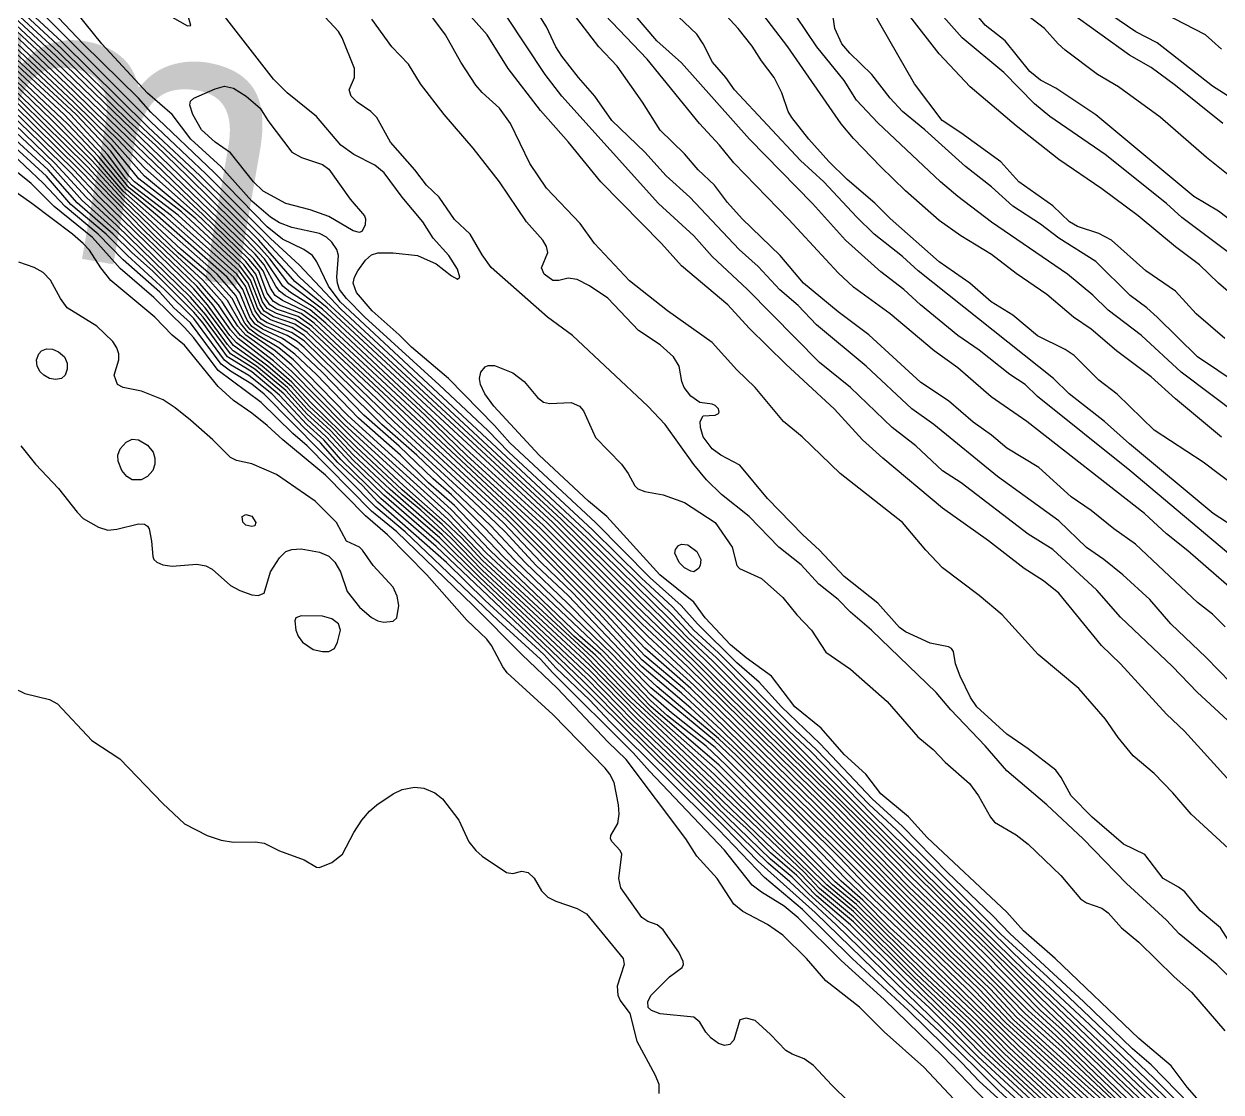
# Model space of a CAD drawing. Extents: x 474277 to 475042, y 254928 to 255625.
# Drawn here: x 474647.11 to 474677.02, y 255487.14 to 255513.83 of the extents above; entities that cross this region are included whole.
import ezdxf

# ---------------------------------------------------------------- set-up
doc = ezdxf.new("R2010")
doc.units = 0
doc.header["$MEASUREMENT"] = 0
doc.layers.add('BaseMapV2_DTM_export_MonNov09090547073261 — entities', color=1, linetype='CONTINUOUS')
doc.styles.get("Standard").update_dxf_attribs({"font": 'romans.shx'})

msp = doc.modelspace()

# ---------------------------------------------------------------- linework, layer by layer
at = {"layer": 'BaseMapV2_DTM_export_MonNov09090547073261 — entities', "color": 15, "linetype": 'Continuous', "true_color": 0xb7484b}
for points in [[(474677.033, 255513.194, 98.75), (474676.634, 255513.558, 98.75), (474674.257, 255514.785, 98.75), (474673.169, 255515.475, 98.75), (474672.873, 255515.705, 98.75), (474672.027, 255516.855, 98.75), (474671.363, 255518.235, 98.75), (474670.704, 255519.922, 98.75), (474670.59, 255520.152, 98.75), (474669.749, 255521.612, 98.75), (474669.023, 255522.529, 98.75), (474668.618, 255523.143, 98.75), (474668.15, 255524.063, 98.75), (474667.811, 255524.6, 98.75), (474667.444, 255525.29, 98.75), (474667.381, 255525.443, 98.75), (474667.311, 255525.903, 98.75), (474667.174, 255526.44, 98.75), (474666.975, 255527.13, 98.75), (474666.735, 255527.82, 98.75), (474666.566, 255528.203, 98.75), (474665.947, 255529.354, 98.75)], [(474677.066, 255511.335, 98.25), (474675.883, 255512.286, 98.25), (474675.27, 255512.735, 98.25), (474674.733, 255513.048, 98.25), (474672.509, 255514.655, 98.25), (474671.666, 255515.413, 98.25), (474671.063, 255516.089, 98.25), (474669.97, 255517.469, 98.25), (474669.718, 255518.005, 98.25), (474669.554, 255519.002, 98.25), (474669.479, 255519.232, 98.25), (474669.354, 255519.462, 98.25), (474668.65, 255520.459, 98.25), (474667.53, 255521.609, 98.25), (474667.004, 255522.376, 98.25), (474666.545, 255523.296, 98.25), (474666.421, 255523.986, 98.25), (474666.32, 255524.37, 98.25), (474665.956, 255525.52, 98.25), (474665.672, 255526.286, 98.25), (474665.163, 255527.207, 98.25), (474664.788, 255527.743, 98.25), (474664.504, 255528.433, 98.25)], [(474677.263, 255511.98, 98.5), (474676.803, 255512.268, 98.5), (474675.423, 255513.351, 98.5), (474674.886, 255513.631, 98.5), (474673.198, 255514.785, 98.5), (474672.332, 255515.475, 98.5), (474671.666, 255516.102, 98.5), (474671.359, 255516.472, 98.5), (474670.917, 255517.315, 98.5), (474670.669, 255518.154, 98.5), (474670.373, 255518.926, 98.5), (474670.241, 255519.386, 98.5), (474670.132, 255519.616, 98.5), (474669.209, 255520.919, 98.5), (474668.295, 255521.916, 98.5), (474667.756, 255522.722, 98.5), (474667.54, 255523.296, 98.5), (474667.223, 255524.37, 98.5), (474666.811, 255525.213, 98.5), (474666.65, 255525.673, 98.5), (474666.201, 255526.67, 98.5), (474665.969, 255527.283, 98.5), (474665.615, 255527.973, 98.5), (474665.431, 255528.51, 98.5)], [(474675.04, 255486.5, 91), (474672.893, 255488.553, 91), (474672.199, 255489.175, 91), (474670.143, 255491.245, 91), (474669.182, 255492.166, 91), (474666.989, 255494.387, 91), (474663.768, 255497.53, 91), (474662.695, 255498.527, 91), (474660.011, 255501.22, 91), (474658.171, 255502.902, 91), (474657.098, 255503.946, 91), (474654.414, 255506.431, 91), (474654.107, 255506.662, 91), (474653.57, 255506.914, 91), (474653.387, 255507.041, 91), (474653.264, 255507.225, 91), (474653.086, 255507.654, 91), (474652.854, 255507.961, 91), (474647.436, 255513.171, 91), (474643.741, 255516.625, 91)], [(474675.879, 255485.801, 91.25), (474672.97, 255488.623, 91.25), (474672.355, 255489.175, 91.25), (474670.209, 255491.336, 91.25), (474669.212, 255492.279, 91.25), (474667.29, 255494.236, 91.25), (474663.692, 255497.761, 91.25), (474662.542, 255498.838, 91.25), (474660.088, 255501.296, 91.25), (474658.171, 255503.045, 91.25), (474657.134, 255504.05, 91.25), (474654.652, 255506.351, 91.25), (474654.261, 255506.687, 91.25), (474653.635, 255507.041, 91.25), (474653.494, 255507.149, 91.25), (474653.397, 255507.271, 91.25), (474653.11, 255507.804, 91.25), (474652.88, 255508.073, 91.25), (474647.896, 255512.883, 91.25), (474644.288, 255516.242, 91.25)], [(474678.322, 255483.654, 91.5), (474673.046, 255488.697, 91.5), (474672.509, 255489.179, 91.5), (474671.129, 255490.581, 91.5), (474669.289, 255492.351, 91.5), (474667.44, 255494.236, 91.5), (474664.676, 255496.919, 91.5), (474663.768, 255497.842, 91.5), (474662.542, 255498.999, 91.5), (474660.168, 255501.367, 91.5), (474658.248, 255503.122, 91.5), (474654.721, 255506.421, 91.5), (474654.337, 255506.759, 91.5), (474653.765, 255507.117, 91.5), (474653.579, 255507.271, 91.5), (474653.115, 255507.961, 91.5), (474652.65, 255508.448, 91.5), (474647.915, 255513.021, 91.5), (474644.44, 255516.242, 91.5)], [(474675.679, 255485.725, 90.75), (474673.046, 255488.267, 90.75), (474672.124, 255489.099, 90.75), (474671.436, 255489.814, 90.75), (474669.041, 255492.166, 90.75), (474666.913, 255494.312, 90.75), (474663.845, 255497.307, 90.75), (474662.695, 255498.349, 90.75), (474659.935, 255501.14, 90.75), (474654.359, 255506.351, 90.75), (474654.031, 255506.588, 90.75), (474653.494, 255506.799, 90.75), (474653.34, 255506.889, 90.75), (474653.187, 255507.097, 90.75), (474652.972, 255507.654, 90.75), (474652.727, 255507.95, 90.75), (474651.577, 255509.069, 90.75), (474650.043, 255510.489, 90.75), (474648.356, 255512.148, 90.75), (474645.596, 255514.773, 90.75)], [(474695.589, 255467.433, 92), (474693.979, 255469.013, 92), (474692.905, 255470.013, 92), (474692.089, 255470.85, 92), (474691.389, 255471.463, 92), (474690.674, 255472.23, 92), (474688.644, 255474.147, 92), (474687.385, 255475.414, 92), (474685.774, 255476.917, 92), (474685.008, 255477.687, 92), (474684.394, 255478.235, 92), (474679.24, 255483.118, 92), (474678.64, 255483.654, 92), (474677.033, 255485.238, 92), (474675.732, 255486.415, 92), (474672.509, 255489.492, 92), (474660.471, 255501.368, 92), (474654.681, 255506.734, 92), (474653.877, 255507.387, 92), (474652.976, 255508.421, 92), (474651.339, 255510.031, 92), (474649.794, 255511.488, 92), (474648.05, 255513.208, 92), (474646.341, 255514.785, 92)], [(474676.803, 255485.879, 92.75), (474673.736, 255488.824, 92.75), (474672.126, 255490.324, 92.75), (474668.292, 255494.083, 92.75), (474666.759, 255495.657, 92.75), (474666.23, 255496.153, 92.75), (474664.404, 255497.993, 92.75), (474663.768, 255498.574, 92.75), (474663.308, 255499.067, 92.75), (474661.238, 255501.078, 92.75), (474655.009, 255506.887, 92.75), (474654.714, 255507.271, 92.75), (474654.424, 255507.884, 92.75), (474654.315, 255508.038, 92.75), (474654.102, 255508.191, 92.75), (474653.57, 255508.447, 92.75), (474653.187, 255508.753, 92.75), (474651.864, 255510.108, 92.75), (474650.273, 255511.625, 92.75), (474649.967, 255511.973, 92.75), (474648.586, 255513.33, 92.75), (474647.973, 255513.979, 92.75), (474647.513, 255514.528, 92.75), (474647.104, 255514.938, 92.75)], [(474675.655, 255486.338, 91.75), (474672.509, 255489.335, 91.75), (474671.206, 255490.651, 91.75), (474669.24, 255492.549, 91.75), (474667.507, 255494.312, 91.75), (474664.753, 255496.996, 91.75), (474663.847, 255497.916, 91.75), (474662.388, 255499.305, 91.75), (474660.322, 255501.367, 91.75), (474654.567, 255506.696, 91.75), (474653.724, 255507.329, 91.75), (474653.246, 255507.961, 91.75), (474652.974, 255508.268, 91.75), (474651.193, 255510.023, 91.75), (474650.395, 255510.798, 91.75), (474649.737, 255511.388, 91.75), (474647.973, 255513.123, 91.75), (474646.244, 255514.708, 91.75)], [(474675.811, 255486.492, 92.25), (474672.049, 255490.084, 92.25), (474669.533, 255492.549, 92.25), (474664.228, 255497.84, 92.25), (474660.541, 255501.443, 92.25), (474653.995, 255507.501, 92.25), (474653.034, 255508.522, 92.25), (474651.506, 255510.031, 92.25), (474650.205, 255511.258, 92.25), (474648.05, 255513.378, 92.25), (474646.624, 255514.708, 92.25)], [(474675.98, 255486.492, 92.5), (474672.126, 255490.159, 92.5), (474669.602, 255492.626, 92.5), (474664.314, 255497.916, 92.5), (474663.692, 255498.488, 92.5), (474663.232, 255498.975, 92.5), (474661.168, 255500.983, 92.5), (474655.027, 255506.699, 92.5), (474653.984, 255507.808, 92.5), (474653.264, 255508.467, 92.5), (474651.654, 255510.079, 92.5), (474650.273, 255511.38, 92.5), (474647.483, 255514.172, 92.5), (474646.873, 255514.708, 92.5)], [(474677.521, 255492.932, 94), (474676.275, 255494.082, 94), (474675.818, 255494.619, 94), (474675.346, 255495.103, 94), (474674.82, 255495.539, 94), (474674.449, 255495.999, 94), (474674.128, 255496.459, 94), (474673.464, 255497.226, 94), (474672.449, 255498.07, 94), (474671.554, 255499.066, 94), (474670.976, 255499.548, 94), (474670.056, 255500.238, 94), (474669.641, 255500.677, 94), (474669.059, 255501.374, 94), (474667.498, 255502.594, 94), (474666.55, 255503.514, 94), (474666.083, 255503.897, 94), (474665.375, 255504.74, 94), (474664.919, 255505.187, 94), (474664.305, 255505.867, 94), (474663.185, 255506.657, 94), (474662.235, 255507.405, 94), (474661.359, 255508.344, 94), (474661.008, 255508.837, 94), (474660.163, 255509.724, 94), (474659.745, 255510.338, 94), (474659.264, 255511.335, 94), (474658.985, 255511.718, 94), (474658.554, 255512.113, 94), (474658.401, 255512.294, 94), (474658.021, 255512.868, 94), (474657.638, 255513.558, 94), (474656.953, 255514.478, 94)], [(474677.575, 255494.543, 94.25), (474676.104, 255496.153, 94.25), (474675.653, 255496.58, 94.25), (474674.507, 255497.84, 94.25), (474674.035, 255498.3, 94.25), (474672.97, 255499.606, 94.25), (474672.586, 255499.916, 94.25), (474672.099, 255500.217, 94.25), (474671.206, 255500.912, 94.25), (474670.056, 255501.73, 94.25), (474668.57, 255502.977, 94.25), (474668.062, 255503.436, 94.25), (474667.363, 255504.204, 94.25), (474666.145, 255505.329, 94.25), (474665.225, 255506.229, 94.25), (474664.691, 255506.811, 94.25), (474663.538, 255507.782, 94.25), (474663.038, 255508.344, 94.25), (474661.518, 255509.878, 94.25), (474660.713, 255510.875, 94.25), (474660.011, 255511.667, 94.25), (474659.203, 255512.715, 94.25), (474658.682, 255513.558, 94.25), (474657.795, 255514.555, 94.25)], [(474677.57, 255507.844, 97.5), (474676.037, 255508.99, 97.5), (474675.653, 255509.341, 97.5), (474674.126, 255510.568, 97.5), (474672.74, 255511.516, 97.5), (474672.356, 255511.832, 97.5), (474671.589, 255512.616, 97.5), (474670.553, 255513.482, 97.5), (474669.672, 255514.474, 97.5)], [(474676.419, 255486.415, 93), (474675.346, 255487.482, 93), (474672.679, 255490.019, 93), (474671.513, 255491.088, 93), (474668.906, 255493.688, 93), (474668.216, 255494.334, 93), (474666.912, 255495.693, 93), (474666.375, 255496.19, 93), (474664.458, 255498.113, 93), (474663.845, 255498.684, 93), (474663.308, 255499.267, 93), (474662.528, 255499.987, 93), (474661.315, 255501.19, 93), (474659.224, 255503.13, 93), (474658.699, 255503.667, 93), (474657.481, 255504.81, 93), (474655.623, 255506.504, 93), (474655.165, 255506.964, 93), (474654.994, 255507.194, 93), (474654.939, 255507.347, 93), (474654.925, 255507.501, 93), (474654.967, 255508.038, 93), (474654.925, 255508.191, 93), (474654.797, 255508.377, 93), (474654.664, 255508.498, 93), (474654.491, 255508.593, 93), (474653.8, 255508.741, 93), (474653.494, 255508.854, 93), (474653.264, 255508.999, 93), (474652.804, 255509.402, 93), (474652.037, 255510.258, 93), (474651.275, 255510.951, 93), (474650.808, 255511.565, 93), (474650.197, 255512.096, 93), (474649.053, 255513.328, 93), (474648.187, 255514.402, 93)], [(474650.427, 255514.214, 93), (474651.193, 255513.775, 93), (474651.273, 255513.788, 93), (474651.193, 255514.089, 93)], [(474677.542, 255489.712, 93.5), (474676.914, 255490.325, 93.5), (474675.975, 255491.092, 93.5), (474675.653, 255491.431, 93.5), (474674.656, 255492.348, 93.5), (474673.571, 255493.469, 93.5), (474672.663, 255494.312, 93.5), (474671.666, 255495.169, 93.5), (474671.129, 255495.794, 93.5), (474670.267, 255496.689, 93.5), (474669.902, 255497.122, 93.5), (474668.284, 255498.683, 93.5), (474667.756, 255499.133, 93.5), (474667.451, 255499.45, 93.5), (474666.966, 255499.833, 93.5), (474666.529, 255500.309, 93.5), (474665.973, 255500.753, 93.5), (474665.227, 255501.52, 93.5), (474664.535, 255502.073, 93.5), (474664.165, 255502.44, 93.5), (474663.845, 255502.816, 93.5), (474663.125, 255503.82, 93.5), (474662.695, 255504.274, 93.5), (474660.814, 255506.044, 93.5), (474660.187, 255506.504, 93.5), (474658.784, 255507.741, 93.5), (474658.554, 255508.054, 93.5), (474658.254, 255508.574, 93.5), (474657.864, 255508.936, 93.5), (474657.479, 255509.494, 93.5), (474657.167, 255509.801, 93.5), (474656.873, 255510.184, 93.5), (474656.264, 255510.875, 93.5), (474655.92, 255511.488, 93.5), (474655.777, 255511.641, 93.5), (474655.436, 255511.871, 93.5), (474655.285, 255512.025, 93.5), (474655.232, 255512.178, 93.5), (474655.364, 255512.485, 93.5), (474655.365, 255512.715, 93.5), (474655.057, 255513.482, 93.5), (474654.968, 255513.635, 93.5), (474654.4, 255514.248, 93.5)], [(474677.877, 255496.733, 94.75), (474676.65, 255497.995, 94.75), (474675.761, 255498.836, 94.75), (474675.243, 255499.45, 94.75), (474674.561, 255500.063, 94.75), (474674.087, 255500.447, 94.75), (474673.66, 255500.744, 94.75), (474672.97, 255501.408, 94.75), (474671.433, 255502.517, 94.75), (474669.844, 255503.82, 94.75), (474669.289, 255504.207, 94.75), (474668.152, 255505.277, 94.75), (474666.912, 255506.307, 94.75), (474666.452, 255506.794, 94.75), (474665.992, 255507.185, 94.75), (474665.455, 255507.763, 94.75), (474664.978, 255508.191, 94.75), (474663.749, 255509.494, 94.75), (474663.155, 255510.027, 94.75), (474662.618, 255510.619, 94.75), (474661.8, 255511.411, 94.75), (474661.368, 255512.025, 94.75), (474660.963, 255512.485, 94.75), (474660.548, 255513.018, 94.75), (474660.4, 255513.252, 94.75), (474660.165, 255513.754, 94.75), (474659.855, 255514.248, 94.75)], [(474677.125, 255498.76, 95), (474676.803, 255499.083, 95), (474676.429, 255499.373, 95), (474674.88, 255500.83, 95), (474674.338, 255501.213, 95), (474673.771, 255501.673, 95), (474673.276, 255502.013, 95), (474672.463, 255502.747, 95), (474671.666, 255503.225, 95), (474671.283, 255503.551, 95), (474670.823, 255503.88, 95), (474670.209, 255504.406, 95), (474669.519, 255504.871, 95), (474668.216, 255506.059, 95), (474667.449, 255506.633, 95), (474666.589, 255507.347, 95), (474666.004, 255508.038, 95), (474665.049, 255508.958, 95), (474664.689, 255509.364, 95), (474664.358, 255509.801, 95), (474663.955, 255510.184, 95), (474663.615, 255510.58, 95), (474663.002, 255511.171, 95), (474662.559, 255511.871, 95), (474661.928, 255512.77, 95), (474661.469, 255513.252, 95), (474660.591, 255514.402, 95)], [(474677.8, 255500.962, 95.75), (474676.822, 255501.597, 95.75), (474674.733, 255503.338, 95.75), (474674.108, 255503.897, 95.75), (474673.228, 255504.587, 95.75), (474672.829, 255504.97, 95.75), (474669.452, 255507.654, 95.75), (474669.059, 255508.015, 95.75), (474668.354, 255508.574, 95.75), (474667.909, 255509.006, 95.75), (474667.097, 255509.878, 95.75), (474666.514, 255510.414, 95.75), (474664.859, 255512.178, 95.75), (474664.647, 255512.485, 95.75), (474664.313, 255512.868, 95.75), (474664.082, 255513.328, 95.75), (474663.922, 255513.571, 95.75), (474663.155, 255514.295, 95.75)], [(474677.86, 255501.903, 96), (474676.573, 255502.877, 96), (474675.346, 255503.675, 96), (474674.426, 255504.578, 96), (474673.966, 255504.925, 96), (474673.353, 255505.546, 96), (474673.123, 255505.691, 96), (474672.433, 255506.036, 96), (474671.819, 255506.546, 96), (474671.274, 255506.887, 96), (474670.738, 255507.347, 96), (474669.973, 255507.884, 96), (474668.752, 255508.962, 96), (474668.369, 255509.349, 96), (474667.679, 255509.943, 96), (474667.219, 255510.392, 96), (474666.718, 255510.951, 96), (474666.297, 255511.488, 96), (474666.202, 255511.641, 96), (474666.043, 255512.101, 96), (474665.849, 255512.485, 96), (474665.532, 255512.902, 96), (474665.302, 255513.273, 96), (474664.953, 255513.712, 96), (474664.464, 255514.248, 96)], [(474677.033, 255503.506, 96.25), (474675.883, 255504.458, 96.25), (474675.27, 255505.013, 96.25), (474674.405, 255505.661, 96.25), (474673.775, 255506.197, 96.25), (474673.329, 255506.504, 96.25), (474672.663, 255507.07, 96.25), (474671.896, 255507.59, 96.25), (474671.283, 255508.069, 96.25), (474670.516, 255508.528, 96.25), (474669.979, 255508.912, 96.25), (474669.136, 255509.66, 96.25), (474668.522, 255510.256, 96.25), (474667.832, 255510.96, 96.25), (474667.526, 255511.328, 96.25), (474666.195, 255513.252, 96.25), (474665.379, 255514.317, 96.25)], [(474678.184, 255503.503, 96.5), (474676.023, 255505.124, 96.5), (474675.03, 255506.044, 96.5), (474674.196, 255506.672, 96.5), (474673.813, 255507.047, 96.5), (474673.181, 255507.577, 96.5), (474671.283, 255508.877, 96.5), (474670.439, 255509.515, 96.5), (474670.012, 255509.878, 96.5), (474668.446, 255511.353, 96.5), (474667.909, 255511.924, 96.5), (474667.602, 255512.417, 96.5), (474666.922, 255513.252, 96.5), (474666.145, 255514.402, 96.5)], [(474677.953, 255504.486, 96.75), (474676.433, 255505.507, 96.75), (474675.423, 255506.503, 96.75), (474675.168, 255506.734, 96.75), (474674.745, 255507.041, 96.75), (474673.89, 255507.888, 96.75), (474672.97, 255508.471, 96.75), (474672.509, 255508.822, 96.75), (474671.819, 255509.274, 96.75), (474671.283, 255509.756, 96.75), (474670.633, 255510.261, 96.75), (474669.621, 255511.181, 96.75), (474669.056, 255511.641, 96.75), (474668.752, 255511.969, 96.75), (474668.292, 255512.567, 96.75), (474667.741, 255513.098, 96.75), (474667.547, 255513.328, 96.75), (474667.365, 255513.712, 96.75), (474667.306, 255514.172, 96.75)], [(474677.11, 255505.964, 97), (474676.395, 255506.581, 97), (474675.883, 255507.153, 97), (474675.141, 255507.654, 97), (474674.286, 255508.421, 97), (474673.966, 255508.59, 97), (474673.43, 255508.769, 97), (474673.229, 255508.881, 97), (474672.816, 255509.285, 97), (474671.967, 255509.878, 97), (474671.513, 255510.38, 97), (474670.516, 255511.109, 97), (474670.054, 255511.411, 97), (474669.358, 255512.331, 97), (474668.3, 255514.172, 97)], [(474677.647, 255508.627, 97.75), (474676.957, 255509.149, 97.75), (474676.343, 255509.513, 97.75), (474673.89, 255511.554, 97.75), (474672.893, 255512.223, 97.75), (474672.509, 255512.42, 97.75), (474672.24, 255512.638, 97.75), (474671.622, 255513.405, 97.75), (474671.129, 255513.799, 97.75), (474670.686, 255514.325, 97.75)], [(474677.321, 255509.954, 98), (474676.656, 255510.491, 98), (474675.5, 255511.5, 98), (474674.455, 255512.255, 98), (474673.933, 255512.561, 98), (474673.123, 255513.174, 98), (474672.946, 255513.328, 98), (474672.604, 255513.712, 98), (474672.005, 255514.172, 98)], [(474676.565, 255486.492, 93.25), (474675.27, 255487.818, 93.25), (474674.81, 255488.22, 93.25), (474673.583, 255489.406, 93.25), (474671.75, 255491.092, 93.25), (474671.31, 255491.552, 93.25), (474670.184, 255492.626, 93.25), (474669.059, 255493.777, 93.25), (474668.3, 255494.466, 93.25), (474666.991, 255495.846, 93.25), (474666.036, 255496.766, 93.25), (474665.476, 255497.38, 93.25), (474664.919, 255497.86, 93.25), (474663.934, 255498.836, 93.25), (474663.53, 255499.296, 93.25), (474662.758, 255499.987, 93.25), (474661.391, 255501.37, 93.25), (474659.244, 255503.359, 93.25), (474658.861, 255503.79, 93.25), (474657.711, 255504.967, 93.25), (474656.791, 255505.753, 93.25), (474656.484, 255506.061, 93.25), (474655.806, 255506.657, 93.25), (474655.412, 255507.117, 93.25), (474655.329, 255507.347, 93.25), (474655.363, 255507.501, 93.25), (474655.448, 255507.654, 93.25), (474655.641, 255507.921, 93.25), (474655.794, 255508.059, 93.25), (474655.947, 255508.104, 93.25), (474656.331, 255508.106, 93.25), (474656.944, 255508.043, 93.25), (474657.404, 255507.829, 93.25), (474657.788, 255507.535, 93.25), (474657.941, 255507.45, 93.25), (474658, 255507.501, 93.25), (474657.941, 255507.702, 93.25), (474657.725, 255508.038, 93.25), (474657.328, 255508.474, 93.25), (474657.07, 255508.881, 93.25), (474656.561, 255509.495, 93.25), (474656.106, 255510.108, 93.25), (474655.871, 255510.298, 93.25), (474655.351, 255510.568, 93.25), (474655.027, 255510.795, 93.25), (474654.414, 255511.514, 93.25), (474653.685, 255512.101, 93.25), (474653.34, 255512.449, 93.25), (474652.114, 255514.021, 93.25)], [(474677.345, 255490.709, 93.75), (474677.002, 255491.245, 93.75), (474676.497, 255491.666, 93.75), (474676.113, 255492.139, 93.75), (474675.96, 255492.259, 93.75), (474675.577, 255492.473, 93.75), (474675.116, 255493.074, 93.75), (474674.58, 255493.334, 93.75), (474673.803, 255494.006, 93.75), (474673.273, 255494.543, 93.75), (474673.028, 255495.003, 93.75), (474672.893, 255495.18, 93.75), (474672.203, 255495.714, 93.75), (474671.666, 255496.082, 93.75), (474670.915, 255496.766, 93.75), (474670.759, 255496.996, 93.75), (474670.497, 255497.533, 93.75), (474670.384, 255497.84, 93.75), (474670.337, 255498.146, 93.75), (474670.286, 255498.219, 93.75), (474670.209, 255498.261, 93.75), (474669.749, 255498.357, 93.75), (474669.136, 255498.641, 93.75), (474668.982, 255498.744, 93.75), (474668.446, 255499.357, 93.75), (474667.602, 255500.024, 93.75), (474666.989, 255500.681, 93.75), (474666.572, 255501.06, 93.75), (474665.685, 255501.972, 93.75), (474664.995, 255502.806, 93.75), (474664.516, 255503.054, 93.75), (474664.305, 255503.211, 93.75), (474664.078, 255503.514, 93.75), (474664.011, 255503.744, 93.75), (474664.003, 255503.897, 93.75), (474664.075, 255504.035, 93.75), (474664.382, 255504.049, 93.75), (474664.458, 255504.095, 93.75), (474664.478, 255504.127, 93.75), (474664.458, 255504.213, 93.75), (474664.382, 255504.296, 93.75), (474664.305, 255504.329, 93.75), (474663.998, 255504.371, 93.75), (474663.768, 255504.529, 93.75), (474663.601, 255504.74, 93.75), (474663.546, 255504.894, 93.75), (474663.479, 255505.277, 93.75), (474663.338, 255505.507, 93.75), (474663.002, 255505.812, 93.75), (474662.465, 255506.165, 93.75), (474661.698, 255506.977, 93.75), (474661.238, 255507.28, 93.75), (474660.931, 255507.437, 93.75), (474660.701, 255507.473, 93.75), (474660.471, 255507.414, 93.75), (474660.318, 255507.417, 93.75), (474660.106, 255507.577, 93.75), (474660.039, 255507.731, 93.75), (474660.196, 255508.114, 93.75), (474660.16, 255508.268, 93.75), (474660.076, 255508.421, 93.75), (474659.663, 255508.881, 93.75), (474658.989, 255509.878, 93.75), (474658.327, 255510.721, 93.75), (474657.609, 255511.565, 93.75), (474657.014, 255512.331, 93.75), (474656.714, 255512.824, 93.75), (474656.3, 255513.252, 93.75), (474655.803, 255513.942, 93.75)], [(474677.187, 255496.419, 94.5), (474676.42, 255497.135, 94.5), (474675.807, 255497.775, 94.5), (474674.503, 255499.002, 94.5), (474673.919, 255499.68, 94.5), (474672.816, 255500.694, 94.5), (474672.203, 255501.082, 94.5), (474670.526, 255502.363, 94.5), (474670.056, 255502.664, 94.5), (474669.395, 255503.284, 94.5), (474668.801, 255503.744, 94.5), (474667.763, 255504.74, 94.5), (474666.989, 255505.369, 94.5), (474665.184, 255507.194, 94.5), (474664.305, 255508.012, 94.5), (474663.845, 255508.534, 94.5), (474662.962, 255509.341, 94.5), (474660.55, 255512.025, 94.5), (474660.129, 255512.561, 94.5), (474659.16, 255514.018, 94.5)], [(474677.8, 255499.261, 95.25), (474676.19, 255500.661, 95.25), (474675.653, 255501.089, 95.25), (474675.104, 255501.597, 95.25), (474672.169, 255503.897, 95.25), (474671.271, 255504.51, 95.25), (474670.439, 255505.231, 95.25), (474669.85, 255505.661, 95.25), (474668.751, 255506.581, 95.25), (474667.832, 255507.249, 95.25), (474667.449, 255507.604, 95.25), (474666.222, 255508.941, 95.25), (474664.842, 255510.356, 95.25), (474664.483, 255510.798, 95.25), (474663.986, 255511.335, 95.25), (474662.679, 255512.945, 95.25), (474661.621, 255514.052, 95.25)], [(474677.469, 255500.37, 95.5), (474674.739, 255502.67, 95.5), (474672.433, 255504.521, 95.5), (474672.121, 255504.817, 95.5), (474671.743, 255505.067, 95.5), (474670.976, 255505.678, 95.5), (474670.445, 255506.044, 95.5), (474669.507, 255506.811, 95.5), (474669.095, 255507.194, 95.5), (474668.522, 255507.63, 95.5), (474667.636, 255508.421, 95.5), (474666.811, 255509.341, 95.5), (474665.237, 255510.951, 95.5), (474663.538, 255512.856, 95.5), (474662.924, 255513.405, 95.5), (474662.388, 255514.026, 95.5)], [(474677.672, 255506.734, 97.25), (474676.957, 255507.349, 97.25), (474676.484, 255507.808, 97.25), (474675.883, 255508.256, 97.25), (474674.951, 255509.034, 97.25), (474674.043, 255509.71, 97.25), (474672.97, 255510.441, 97.25), (474671.896, 255511.279, 97.25), (474670.749, 255512.255, 97.25), (474669.979, 255513.076, 97.25), (474669.246, 255514.018, 97.25)], [(474673.685, 255485.495, 86.75), (474670.945, 255488.025, 86.75), (474669.724, 255489.252, 86.75), (474669.136, 255489.794, 86.75), (474667.662, 255491.245, 86.75), (474666.715, 255492.089, 86.75), (474666.299, 255492.506, 86.75), (474665.762, 255492.962, 86.75), (474662.235, 255496.377, 86.75), (474661.161, 255497.472, 86.75), (474658.478, 255500.009, 86.75), (474657.496, 255500.983, 86.75), (474656.177, 255502.128, 86.75), (474655.334, 255502.93, 86.75), (474654.715, 255503.59, 86.75), (474654.184, 255504.076, 86.75), (474653.647, 255504.664, 86.75), (474652.918, 255505.277, 86.75), (474652.338, 255505.661, 86.75), (474652.19, 255505.82, 86.75), (474651.654, 255506.559, 86.75), (474651.27, 255506.996, 86.75), (474649.43, 255508.79, 86.75), (474648.663, 255509.494, 86.75), (474647.889, 255510.338, 86.75), (474644.316, 255513.788, 86.75)], [(474673.736, 255485.596, 87), (474671.023, 255488.102, 87), (474670.363, 255488.779, 87), (474669.14, 255489.942, 87), (474667.756, 255491.317, 87), (474666.912, 255492.044, 87), (474666.415, 255492.549, 87), (474665.762, 255493.116, 87), (474665.149, 255493.737, 87), (474664.596, 255494.236, 87), (474664.228, 255494.617, 87), (474662.312, 255496.44, 87), (474661.238, 255497.542, 87), (474658.552, 255500.063, 87), (474657.558, 255501.06, 87), (474656.254, 255502.198, 87), (474655.334, 255503.064, 87), (474654.762, 255503.667, 87), (474654.184, 255504.199, 87), (474653.691, 255504.74, 87), (474653.059, 255505.277, 87), (474652.344, 255505.795, 87), (474651.632, 255506.734, 87), (474651.27, 255507.137, 87), (474648.836, 255509.494, 87), (474648.275, 255510.108, 87), (474647.513, 255510.86, 87), (474644.446, 255513.818, 87)], [(474674.272, 255486.031, 88.75), (474671.946, 255488.178, 88.75), (474669.366, 255490.685, 88.75), (474668.749, 255491.245, 88.75), (474668.069, 255491.936, 88.75), (474667.526, 255492.413, 88.75), (474664.656, 255495.309, 88.75), (474664.152, 255495.782, 88.75), (474663.186, 255496.536, 88.75), (474662.765, 255496.919, 88.75), (474661.621, 255498.111, 88.75), (474659.082, 255500.523, 88.75), (474657.864, 255501.797, 88.75), (474657.218, 255502.363, 88.75), (474656.514, 255503.054, 88.75), (474655.468, 255503.974, 88.75), (474654.414, 255505.065, 88.75), (474653.877, 255505.576, 88.75), (474653.494, 255505.869, 88.75), (474653.034, 255506.105, 88.75), (474652.804, 255506.269, 88.75), (474652.684, 255506.427, 88.75), (474652.402, 255507.041, 88.75), (474651.934, 255507.577, 88.75), (474649.586, 255509.648, 88.75), (474648.86, 255510.491, 88.75), (474647.896, 255511.474, 88.75), (474645.444, 255513.788, 88.75)], [(474674.304, 255486.952, 90.5), (474673.046, 255488.134, 90.5), (474671.973, 255489.095, 90.5), (474671.359, 255489.751, 90.5), (474670.36, 255490.709, 90.5), (474666.835, 255494.238, 90.5), (474663.768, 255497.226, 90.5), (474662.618, 255498.233, 90.5), (474661.838, 255499.066, 90.5), (474659.308, 255501.597, 90.5), (474654.3, 255506.274, 90.5), (474653.954, 255506.516, 90.5), (474653.417, 255506.703, 90.5), (474653.246, 255506.811, 90.5), (474653.11, 255507.013, 90.5), (474652.903, 255507.577, 90.5), (474652.65, 255507.892, 90.5), (474651.553, 255508.958, 90.5), (474650.12, 255510.233, 90.5), (474649.44, 255510.951, 90.5), (474648.356, 255512.009, 90.5), (474646.67, 255513.591, 90.5)], [(474674.196, 255486.931, 90.25), (474671.897, 255489.022, 90.25), (474671.258, 255489.712, 90.25), (474670.289, 255490.632, 90.25), (474667.153, 255493.776, 90.25), (474664.321, 255496.536, 90.25), (474663.615, 255497.205, 90.25), (474662.618, 255498.039, 90.25), (474661.674, 255499.066, 90.25), (474659.168, 255501.595, 90.25), (474656.714, 255503.852, 90.25), (474655.975, 255504.587, 90.25), (474654.239, 255506.197, 90.25), (474653.877, 255506.444, 90.25), (474653.417, 255506.589, 90.25), (474653.187, 255506.719, 90.25), (474653.067, 255506.887, 90.25), (474652.836, 255507.501, 90.25), (474652.602, 255507.808, 90.25), (474651.4, 255508.958, 90.25), (474650.12, 255510.021, 90.25), (474649.294, 255510.951, 90.25), (474648.356, 255511.875, 90.25), (474646.593, 255513.523, 90.25)], [(474674.123, 255486.875, 90), (474671.834, 255488.945, 90), (474671.116, 255489.712, 90), (474670.209, 255490.573, 90), (474667.781, 255493.009, 90), (474664.535, 255496.182, 90), (474663.538, 255497.103, 90), (474662.542, 255497.936, 90), (474661.468, 255499.113, 90), (474659.168, 255501.45, 90), (474656.637, 255503.78, 90), (474654.184, 255506.115, 90), (474653.877, 255506.329, 90), (474653.34, 255506.51, 90), (474653.11, 255506.654, 90), (474653.006, 255506.811, 90), (474652.771, 255507.424, 90), (474652.497, 255507.78, 90), (474651.04, 255509.131, 90), (474649.975, 255509.954, 90), (474649.291, 255510.798, 90), (474648.464, 255511.641, 90), (474646.593, 255513.384, 90)], [(474674.122, 255486.031, 88.5), (474671.722, 255488.255, 88.5), (474670.823, 255489.149, 88.5), (474668.676, 255491.182, 88.5), (474667.986, 255491.88, 88.5), (474667.381, 255492.396, 88.5), (474664.478, 255495.309, 88.5), (474662.772, 255496.776, 88.5), (474661.52, 255498.07, 88.5), (474660.995, 255498.53, 88.5), (474658.749, 255500.677, 88.5), (474657.788, 255501.688, 88.5), (474655.189, 255504.05, 88.5), (474653.842, 255505.431, 88.5), (474653.475, 255505.737, 88.5), (474652.957, 255506.042, 88.5), (474652.752, 255506.197, 88.5), (474652.625, 255506.351, 88.5), (474652.306, 255506.964, 88.5), (474651.763, 255507.577, 88.5), (474651.037, 255508.191, 88.5), (474649.583, 255509.543, 88.5), (474648.817, 255510.399, 88.5), (474647.807, 255511.411, 88.5), (474646.056, 255513.102, 88.5)], [(474673.979, 255486.031, 88.25), (474671.666, 255488.172, 88.25), (474671.215, 255488.638, 88.25), (474669.665, 255490.095, 88.25), (474667.909, 255491.825, 88.25), (474667.311, 255492.319, 88.25), (474664.382, 255495.228, 88.25), (474662.81, 255496.613, 88.25), (474661.391, 255498.055, 88.25), (474660.849, 255498.53, 88.25), (474660.088, 255499.279, 88.25), (474658.662, 255500.6, 88.25), (474657.711, 255501.592, 88.25), (474655.171, 255503.897, 88.25), (474653.8, 255505.298, 88.25), (474653.382, 255505.661, 88.25), (474652.706, 255506.121, 88.25), (474652.516, 255506.351, 88.25), (474652.19, 255506.916, 88.25), (474651.668, 255507.501, 88.25), (474650.963, 255508.109, 88.25), (474649.583, 255509.434, 88.25), (474648.74, 255510.341, 88.25), (474646.056, 255512.974, 88.25)], [(474674.043, 255486.679, 89.5), (474671.642, 255488.868, 89.5), (474670.827, 255489.712, 89.5), (474668.132, 255492.319, 89.5), (474667.473, 255493.009, 89.5), (474664.919, 255495.538, 89.5), (474664.458, 255495.976, 89.5), (474662.925, 255497.268, 89.5), (474662.47, 255497.686, 89.5), (474660.701, 255499.547, 89.5), (474659.907, 255500.293, 89.5), (474659.129, 255501.137, 89.5), (474658.331, 255501.903, 89.5), (474656.177, 255503.882, 89.5), (474654.107, 255505.906, 89.5), (474653.794, 255506.121, 89.5), (474653.187, 255506.355, 89.5), (474653.034, 255506.451, 89.5), (474652.881, 255506.657, 89.5), (474652.641, 255507.271, 89.5), (474652.423, 255507.577, 89.5), (474650.797, 255509.034, 89.5), (474649.796, 255509.801, 89.5), (474649.651, 255509.954, 89.5), (474649.196, 255510.568, 89.5), (474648.268, 255511.565, 89.5), (474646.516, 255513.18, 89.5)], [(474674.089, 255486.492, 89.25), (474671.589, 255488.788, 89.25), (474670.677, 255489.712, 89.25), (474667.812, 255492.472, 89.25), (474664.844, 255495.463, 89.25), (474664.36, 255495.923, 89.25), (474662.772, 255497.236, 89.25), (474660.701, 255499.342, 89.25), (474659.628, 255500.37, 89.25), (474658.773, 255501.29, 89.25), (474656.922, 255503.054, 89.25), (474656.048, 255503.82, 89.25), (474654.107, 255505.74, 89.25), (474653.93, 255505.891, 89.25), (474653.682, 255506.044, 89.25), (474653.126, 255506.274, 89.25), (474652.957, 255506.384, 89.25), (474652.814, 255506.581, 89.25), (474652.574, 255507.19, 89.25), (474652.349, 255507.501, 89.25), (474650.617, 255509.034, 89.25), (474649.737, 255509.729, 89.25), (474649.054, 255510.568, 89.25), (474648.115, 255511.565, 89.25), (474646.516, 255513.045, 89.25)], [(474674.043, 255486.818, 89.75), (474671.743, 255488.902, 89.75), (474670.972, 255489.712, 89.75), (474669.302, 255491.322, 89.75), (474664.919, 255495.676, 89.75), (474663.768, 255496.731, 89.75), (474662.542, 255497.772, 89.75), (474660.833, 255499.603, 89.75), (474660.029, 255500.37, 89.75), (474659.091, 255501.361, 89.75), (474656.35, 255503.897, 89.75), (474654.112, 255506.044, 89.75), (474653.8, 255506.245, 89.75), (474653.264, 255506.432, 89.75), (474653.045, 255506.581, 89.75), (474652.945, 255506.734, 89.75), (474652.706, 255507.347, 89.75), (474652.486, 255507.654, 89.75), (474650.963, 255509.047, 89.75), (474649.87, 255509.878, 89.75), (474649.725, 255510.031, 89.75), (474649.277, 255510.645, 89.75), (474648.408, 255511.565, 89.75), (474646.585, 255513.252, 89.75)], [(474673.982, 255485.495, 87.25), (474671.097, 255488.178, 87.25), (474667.832, 255491.389, 87.25), (474666.989, 255492.099, 87.25), (474666.477, 255492.626, 87.25), (474665.839, 255493.19, 87.25), (474662.388, 255496.504, 87.25), (474661.238, 255497.68, 87.25), (474658.554, 255500.183, 87.25), (474657.775, 255500.983, 87.25), (474657.021, 255501.675, 87.25), (474656.56, 255502.057, 87.25), (474655.334, 255503.199, 87.25), (474654.797, 255503.752, 87.25), (474654.229, 255504.28, 87.25), (474653.8, 255504.756, 87.25), (474653.201, 255505.277, 87.25), (474652.42, 255505.86, 87.25), (474652.254, 255506.044, 87.25), (474651.694, 255506.811, 87.25), (474651.347, 255507.204, 87.25), (474648.997, 255509.494, 87.25), (474648.351, 255510.184, 87.25), (474645.598, 255512.868, 87.25)], [(474674.12, 255485.495, 87.5), (474671.513, 255487.913, 87.5), (474670.593, 255488.843, 87.5), (474669.344, 255490.019, 87.5), (474667.832, 255491.521, 87.5), (474666.989, 255492.224, 87.5), (474666.609, 255492.626, 87.5), (474662.465, 255496.567, 87.5), (474661.238, 255497.812, 87.5), (474658.554, 255500.304, 87.5), (474657.558, 255501.316, 87.5), (474656.561, 255502.189, 87.5), (474655.411, 255503.26, 87.5), (474654.286, 255504.357, 87.5), (474653.8, 255504.874, 87.5), (474653.264, 255505.345, 87.5), (474652.455, 255505.967, 87.5), (474652.267, 255506.186, 87.5), (474651.825, 255506.811, 87.5), (474651.424, 255507.271, 87.5), (474649.967, 255508.673, 87.5), (474648.49, 255510.184, 87.5), (474645.75, 255512.868, 87.5)], [(474673.89, 255485.846, 87.75), (474671.589, 255487.974, 87.75), (474670.669, 255488.905, 87.75), (474669.399, 255490.095, 87.75), (474667.832, 255491.648, 87.75), (474667.065, 255492.28, 87.75), (474664.305, 255494.97, 87.75), (474662.235, 255496.917, 87.75), (474661.105, 255498.07, 87.75), (474658.554, 255500.428, 87.75), (474658.042, 255500.983, 87.75), (474657.634, 255501.374, 87.75), (474656.6, 255502.287, 87.75), (474655.334, 255503.465, 87.75), (474653.8, 255505.001, 87.75), (474653.34, 255505.409, 87.75), (474652.52, 255506.044, 87.75), (474652.327, 255506.274, 87.75), (474651.967, 255506.811, 87.75), (474651.494, 255507.347, 87.75), (474650.124, 255508.651, 87.75), (474648.627, 255510.184, 87.75), (474645.893, 255512.868, 87.75)], [(474673.918, 255485.955, 88), (474671.597, 255488.102, 88), (474670.746, 255488.964, 88), (474669.532, 255490.095, 88), (474667.903, 255491.705, 88), (474667.166, 255492.319, 88), (474664.382, 255495.054, 88), (474662.281, 255496.996, 88), (474661.315, 255497.997, 88), (474658.592, 255500.523, 88), (474657.707, 255501.443, 88), (474655.104, 255503.815, 88), (474653.8, 255505.141, 88), (474653.34, 255505.547, 88), (474652.65, 255506.051, 88), (474652.451, 255506.274, 88), (474652.058, 255506.887, 88), (474651.575, 255507.424, 88), (474650.412, 255508.498, 88), (474649.353, 255509.549, 88), (474648.685, 255510.261, 88), (474645.952, 255512.945, 88)], [(474674.35, 255486.101, 89), (474671.973, 255488.289, 89), (474669.495, 255490.709, 89), (474667.638, 255492.472, 89), (474666.835, 255493.31, 89), (474664.382, 255495.749, 89), (474663.284, 255496.613, 89), (474662.772, 255497.067, 89), (474661.811, 255498.07, 89), (474659.355, 255500.447, 89), (474658.637, 255501.213, 89), (474657.788, 255502.06, 89), (474657.328, 255502.458, 89), (474656.484, 255503.275, 89), (474655.596, 255504.05, 89), (474654.556, 255505.124, 89), (474653.954, 255505.693, 89), (474653.567, 255505.967, 89), (474653.064, 255506.197, 89), (474652.88, 255506.323, 89), (474652.747, 255506.504, 89), (474652.497, 255507.11, 89), (474652.186, 255507.501, 89), (474650.444, 255509.034, 89), (474649.66, 255509.686, 89), (474648.97, 255510.513, 89), (474648.203, 255511.323, 89), (474646.593, 255512.836, 89)], [(474673.583, 255485.416, 86.5), (474671.513, 255487.321, 86.5), (474667.401, 255491.322, 86.5), (474666.241, 255492.396, 86.5), (474665.699, 255492.856, 86.5), (474662.235, 255496.238, 86.5), (474661.085, 255497.401, 86.5), (474657.481, 255500.854, 86.5), (474656.101, 255502.053, 86.5), (474655.257, 255502.867, 86.5), (474654.661, 255503.514, 86.5), (474654.184, 255503.949, 86.5), (474653.597, 255504.587, 86.5), (474652.873, 255505.201, 86.5), (474652.267, 255505.585, 86.5), (474651.582, 255506.504, 86.5), (474651.158, 255506.964, 86.5), (474649.43, 255508.644, 86.5), (474648.557, 255509.418, 86.5), (474647.743, 255510.328, 86.5), (474645.366, 255512.563, 86.5)], [(474655.555, 255508.651, 93.25), (474655.487, 255508.619, 93.25), (474655.334, 255508.657, 93.25), (474654.721, 255509.013, 93.25), (474654.261, 255509.184, 93.25), (474653.647, 255509.341, 93.25), (474653.082, 255509.648, 93.25), (474652.842, 255509.878, 93.25), (474652.267, 255510.604, 93.25), (474651.884, 255510.871, 93.25), (474651.546, 255511.181, 93.25), (474651.326, 255511.565, 93.25), (474651.254, 255511.795, 93.25), (474651.27, 255511.9, 93.25), (474651.347, 255511.968, 93.25), (474651.884, 255512.205, 93.25), (474652.114, 255512.271, 93.25), (474652.344, 255512.223, 93.25), (474652.661, 255512.025, 93.25), (474653.01, 255511.718, 93.25), (474653.201, 255511.411, 93.25), (474653.8, 255510.626, 93.25), (474654.04, 255510.491, 93.25), (474654.567, 255510.313, 93.25), (474654.721, 255510.199, 93.25), (474655.257, 255509.452, 93.25), (474655.612, 255509.034, 93.25), (474655.639, 255508.958, 93.25), (474655.635, 255508.804, 93.25), (474655.555, 255508.651, 93.25)], [(474671.896, 255486.568, 86), (474670.976, 255487.413, 86), (474670.546, 255487.872, 86), (474669.207, 255489.175, 86), (474667.804, 255490.479, 86), (474666.557, 255491.705, 86), (474665.609, 255492.501, 86), (474664.46, 255493.699, 86), (474661.761, 255496.383, 86), (474661.238, 255496.941, 86), (474660.395, 255497.741, 86), (474660.095, 255498.07, 86), (474658.631, 255499.417, 86), (474657.666, 255500.37, 86), (474655.947, 255501.882, 86), (474655.564, 255502.291, 86), (474654.951, 255502.865, 86), (474654.515, 255503.36, 86), (474654.102, 255503.744, 86), (474653.298, 255504.587, 86), (474652.727, 255505.045, 86), (474652.267, 255505.307, 86), (474652.114, 255505.426, 86), (474651.347, 255506.467, 86), (474650.622, 255507.194, 86), (474649.691, 255508.038, 86), (474649.158, 255508.574, 86), (474648.28, 255509.319, 86), (474647.666, 255510.023, 86), (474646.593, 255511.009, 86)], [(474673.046, 255485.714, 86.25), (474671.457, 255487.182, 86.25), (474669.996, 255488.638, 86.25), (474668.927, 255489.635, 86.25), (474666.875, 255491.629, 86.25), (474665.455, 255492.9, 86.25), (474664.604, 255493.776, 86.25), (474660.168, 255498.146, 86.25), (474657.404, 255500.771, 86.25), (474656.024, 255501.972, 86.25), (474655.027, 255502.948, 86.25), (474654.596, 255503.437, 86.25), (474654.178, 255503.82, 86.25), (474653.494, 255504.552, 86.25), (474652.804, 255505.131, 86.25), (474652.19, 255505.509, 86.25), (474651.581, 255506.351, 86.25), (474651.347, 255506.624, 86.25), (474650.315, 255507.654, 86.25), (474649.798, 255508.114, 86.25), (474649.339, 255508.574, 86.25), (474648.433, 255509.356, 86.25), (474647.712, 255510.184, 86.25), (474646.784, 255511.028, 86.25)], [(474672.878, 255485.188, 85.75), (474670.899, 255487.159, 85.75), (474670.069, 255488.025, 85.75), (474668.599, 255489.452, 85.75), (474667.526, 255490.423, 85.75), (474666.452, 255491.494, 85.75), (474666.099, 255491.782, 85.75), (474665.532, 255492.131, 85.75), (474665.302, 255492.312, 85.75), (474664.612, 255493.187, 85.75), (474662.734, 255495.156, 85.75), (474662.331, 255495.616, 85.75), (474660.324, 255497.61, 85.75), (474660.011, 255497.957, 85.75), (474658.96, 255498.913, 85.75), (474656.634, 255501.137, 85.75), (474655.903, 255501.75, 85.75), (474653.11, 255504.575, 85.75), (474652.804, 255504.822, 85.75), (474652.267, 255505.147, 85.75), (474652.037, 255505.325, 85.75), (474651.27, 255506.357, 85.75), (474650.848, 255506.734, 85.75), (474650.503, 255507.124, 85.75), (474649.583, 255507.931, 85.75), (474648.961, 255508.574, 85.75), (474648.133, 255509.264, 85.75), (474647.59, 255509.848, 85.75), (474646.67, 255510.716, 85.75)], [(474670.351, 255486.952, 85.5), (474669.596, 255487.764, 85.5), (474668.599, 255488.644, 85.5), (474667.986, 255489.264, 85.5), (474667.142, 255489.917, 85.5), (474666.658, 255490.479, 85.5), (474666.069, 255491.058, 85.5), (474665.685, 255491.325, 85.5), (474665.072, 255491.648, 85.5), (474664.842, 255491.834, 85.5), (474664.425, 255492.472, 85.5), (474663.922, 255493.033, 85.5), (474663.649, 255493.469, 85.5), (474662.158, 255495.451, 85.5), (474661.698, 255495.893, 85.5), (474660.438, 255497.226, 85.5), (474659.551, 255498.069, 85.5), (474658.334, 255499.296, 85.5), (474656.422, 255501.137, 85.5), (474655.794, 255501.655, 85.5), (474654.184, 255503.287, 85.5), (474653.824, 255503.59, 85.5), (474653.034, 255504.367, 85.5), (474651.96, 255505.171, 85.5), (474651.347, 255505.985, 85.5), (474651.117, 255506.238, 85.5), (474650.35, 255506.992, 85.5), (474649.507, 255507.719, 85.5), (474648.817, 255508.488, 85.5), (474647.863, 255509.264, 85.5), (474647.283, 255509.836, 85.5), (474646.859, 255510.184, 85.5)], [(474668.139, 255486.491, 85.25), (474667.295, 255487.308, 85.25), (474666.835, 255487.806, 85.25), (474666.605, 255487.973, 85.25), (474666.299, 255488.084, 85.25), (474666.145, 255488.175, 85.25), (474665.762, 255488.582, 85.25), (474665.379, 255488.927, 85.25), (474665.149, 255488.987, 85.25), (474664.998, 255488.945, 85.25), (474664.842, 255488.433, 85.25), (474664.743, 255488.332, 85.25), (474664.612, 255488.306, 85.25), (474664.458, 255488.354, 85.25), (474664.275, 255488.485, 85.25), (474664.143, 255488.638, 85.25), (474663.998, 255488.89, 85.25), (474663.845, 255489.007, 85.25), (474663.002, 255489.094, 85.25), (474662.788, 255489.175, 85.25), (474662.707, 255489.252, 85.25), (474662.694, 255489.405, 85.25), (474662.775, 255489.559, 85.25), (474663.237, 255490.019, 85.25), (474663.552, 255490.249, 85.25), (474663.585, 255490.325, 85.25), (474663.579, 255490.402, 85.25), (474663.472, 255490.632, 85.25), (474663.078, 255491.194, 85.25), (474662.929, 255491.322, 85.25), (474662.695, 255491.401, 85.25), (474662.542, 255491.498, 85.25), (474662.023, 255492.242, 85.25), (474661.974, 255492.472, 85.25), (474662.042, 255493.086, 85.25), (474662.005, 255493.177, 85.25), (474661.802, 255493.392, 85.25), (474661.764, 255493.469, 85.25), (474661.775, 255493.546, 85.25), (474661.943, 255493.852, 85.25), (474661.978, 255494.082, 85.25), (474661.966, 255494.312, 85.25), (474661.851, 255494.873, 85.25), (474661.748, 255495.079, 85.25), (474661.627, 255495.233, 85.25), (474660.318, 255496.575, 85.25), (474659.182, 255497.61, 85.25), (474659.071, 255497.763, 85.25), (474658.792, 255498.3, 85.25), (474658.674, 255498.453, 85.25), (474658.171, 255498.932, 85.25), (474657.174, 255500.064, 85.25), (474656.189, 255501.06, 85.25), (474655.641, 255501.534, 85.25), (474654.644, 255502.552, 85.25), (474653.573, 255503.437, 85.25), (474653.187, 255503.794, 85.25), (474652.804, 255504.103, 85.25), (474652.344, 255504.417, 85.25), (474651.96, 255504.768, 85.25), (474651.117, 255505.798, 85.25), (474650.81, 255506.054, 85.25), (474650.377, 255506.504, 85.25), (474649.277, 255507.42, 85.25), (474649.029, 255507.731, 85.25), (474648.74, 255508.174, 85.25), (474648.584, 255508.344, 85.25), (474648.319, 255508.574, 85.25), (474647.301, 255509.341, 85.25), (474646.539, 255509.878, 85.25)], [(474656.331, 255498.907, 85), (474656.421, 255498.99, 85), (474656.474, 255499.296, 85), (474656.428, 255499.526, 85), (474656.332, 255499.757, 85), (474655.831, 255500.293, 85), (474655.564, 255500.681, 85), (474655.487, 255500.75, 85), (474655.168, 255500.907, 85), (474654.92, 255501.367, 85), (474654.385, 255501.903, 85), (474653.417, 255502.571, 85), (474652.804, 255502.833, 85), (474652.42, 255502.92, 85), (474652.267, 255502.992, 85), (474651.825, 255503.437, 85), (474651.27, 255503.924, 85), (474650.887, 255504.235, 85), (474650.586, 255504.434, 85), (474650.043, 255504.653, 85), (474649.583, 255504.74, 85), (474649.44, 255504.817, 85), (474649.36, 255505.047, 85), (474649.48, 255505.431, 85), (474649.479, 255505.584, 85), (474649.423, 255505.737, 85), (474649.323, 255505.891, 85), (474648.925, 255506.274, 85), (474648.189, 255506.734, 85), (474648.016, 255506.964, 85), (474647.77, 255507.424, 85), (474647.59, 255507.614, 85), (474647.36, 255507.745, 85), (474646.976, 255507.876, 85)], [(474648.046, 255504.97, 85), (474647.896, 255504.944, 85), (474647.743, 255504.97, 85), (474647.601, 255505.047, 85), (474647.513, 255505.134, 85), (474647.435, 255505.277, 85), (474647.421, 255505.431, 85), (474647.475, 255505.584, 85), (474647.547, 255505.661, 85), (474647.666, 255505.712, 85), (474647.82, 255505.704, 85), (474647.973, 255505.638, 85), (474648.116, 255505.507, 85), (474648.186, 255505.354, 85), (474648.19, 255505.201, 85), (474648.136, 255505.047, 85), (474648.046, 255504.97, 85)], [(474676.65, 255486.72, 93.5), (474676.175, 255487.258, 93.5), (474675.777, 255487.795, 93.5), (474674.963, 255488.482, 93.5), (474672.872, 255490.479, 93.5), (474672.084, 255491.169, 93.5), (474671.666, 255491.633, 93.5), (474669.672, 255493.502, 93.5), (474669.212, 255494.016, 93.5), (474668.522, 255494.594, 93.5), (474668.145, 255495.079, 93.5), (474667.602, 255495.572, 93.5), (474667.028, 255496.229, 93.5), (474666.369, 255496.766, 93.5), (474665.786, 255497.533, 93.5), (474665.149, 255497.986, 93.5), (474664.765, 255498.312, 93.5), (474664.13, 255498.99, 93.5), (474663.845, 255499.378, 93.5), (474662.993, 255500.063, 93.5), (474661.671, 255501.52, 93.5), (474661.211, 255501.903, 93.5), (474659.977, 255503.054, 93.5), (474658.844, 255504.28, 93.5), (474658.619, 255504.587, 93.5), (474658.518, 255504.817, 93.5), (474658.492, 255504.97, 93.5), (474658.522, 255505.124, 93.5), (474658.631, 255505.263, 93.5), (474658.708, 255505.295, 93.5), (474658.861, 255505.292, 93.5), (474659.321, 255505.11, 93.5), (474659.608, 255504.894, 93.5), (474659.935, 255504.491, 93.5), (474660.088, 255504.378, 93.5), (474660.241, 255504.346, 93.5), (474660.778, 255504.367, 93.5), (474660.991, 255504.28, 93.5), (474661.085, 255504.162, 93.5), (474661.391, 255503.494, 93.5), (474662.038, 255502.824, 93.5), (474662.208, 255502.594, 93.5), (474662.37, 255502.287, 93.5), (474662.45, 255502.21, 93.5), (474662.618, 255502.144, 93.5), (474663.078, 255502.059, 93.5), (474663.615, 255501.868, 93.5), (474664.379, 255501.367, 93.5), (474664.799, 255500.753, 93.5), (474664.919, 255500.297, 93.5), (474664.984, 255500.217, 93.5), (474665.532, 255499.968, 93.5), (474666.069, 255499.493, 93.5), (474666.417, 255499.066, 93.5), (474666.784, 255498.683, 93.5), (474667.142, 255498.132, 93.5), (474667.756, 255497.707, 93.5), (474668.676, 255496.897, 93.5), (474669.442, 255496.017, 93.5), (474669.826, 255495.702, 93.5), (474670.127, 255495.386, 93.5), (474670.733, 255494.849, 93.5), (474670.961, 255494.543, 93.5), (474671.259, 255494.006, 93.5), (474671.359, 255493.881, 93.5), (474671.896, 255493.563, 93.5), (474672.203, 255493.337, 93.5), (474673.02, 255492.549, 93.5), (474673.506, 255491.97, 93.5), (474673.66, 255491.871, 93.5), (474674.043, 255491.737, 93.5), (474674.196, 255491.621, 93.5), (474674.532, 255491.245, 93.5), (474674.963, 255490.884, 93.5), (474675.846, 255490.019, 93.5), (474676.279, 255489.635, 93.5), (474677.11, 255488.673, 93.5)], [(474650.031, 255502.44, 85), (474649.813, 255502.436, 85), (474649.673, 255502.517, 85), (474649.553, 255502.67, 85), (474649.459, 255502.9, 85), (474649.449, 255503.054, 85), (474649.507, 255503.212, 85), (474649.66, 255503.376, 85), (474649.813, 255503.448, 85), (474649.967, 255503.435, 85), (474650.197, 255503.305, 85), (474650.332, 255503.13, 85), (474650.378, 255502.977, 85), (474650.378, 255502.824, 85), (474650.324, 255502.67, 85), (474650.197, 255502.522, 85), (474650.031, 255502.44, 85)], [(474647.032, 255503.284, 85), (474647.393, 255502.824, 85), (474647.973, 255502.22, 85), (474648.433, 255501.624, 85), (474648.586, 255501.473, 85), (474648.97, 255501.251, 85), (474649.2, 255501.179, 85), (474649.43, 255501.201, 85), (474649.967, 255501.338, 85), (474650.12, 255501.329, 85), (474650.197, 255501.281, 85), (474650.233, 255501.213, 85), (474650.297, 255500.907, 85), (474650.323, 255500.523, 85), (474650.353, 255500.447, 85), (474650.427, 255500.375, 85), (474650.58, 255500.315, 85), (474650.81, 255500.277, 85), (474651.424, 255500.33, 85), (474651.654, 255500.289, 85), (474651.807, 255500.201, 85), (474652.267, 255499.795, 85), (474652.497, 255499.671, 85), (474652.804, 255499.559, 85), (474652.957, 255499.55, 85), (474653.111, 255499.603, 85), (474653.269, 255500.14, 85), (474653.494, 255500.49, 85), (474653.647, 255500.643, 85), (474653.8, 255500.696, 85), (474654.031, 255500.712, 85), (474654.491, 255500.625, 85), (474654.721, 255500.526, 85), (474654.874, 255500.381, 85), (474655.014, 255500.14, 85), (474655.181, 255499.649, 85), (474655.487, 255499.252, 85), (474655.794, 255498.996, 85), (474655.947, 255498.916, 85), (474656.101, 255498.879, 85), (474656.331, 255498.907, 85)], [(474652.874, 255501.29, 85), (474652.804, 255501.267, 85), (474652.65, 255501.305, 85), (474652.574, 255501.38, 85), (474652.559, 255501.52, 85), (474652.65, 255501.572, 85), (474652.804, 255501.525, 85), (474652.899, 255501.367, 85), (474652.874, 255501.29, 85)], [(474663.964, 255500.217, 93.75), (474663.845, 255500.141, 93.75), (474663.768, 255500.151, 93.75), (474663.615, 255500.239, 93.75), (474663.481, 255500.37, 93.75), (474663.374, 255500.6, 93.75), (474663.385, 255500.695, 93.75), (474663.462, 255500.796, 93.75), (474663.538, 255500.829, 93.75), (474663.692, 255500.815, 93.75), (474663.922, 255500.647, 93.75), (474664.019, 255500.447, 93.75), (474664.006, 255500.293, 93.75), (474663.964, 255500.217, 93.75)], [(474654.721, 255498.146, 85), (474654.867, 255498.223, 85), (474654.945, 255498.376, 85), (474655.016, 255498.683, 85), (474654.966, 255498.836, 85), (474654.797, 255498.964, 85), (474654.567, 255499.028, 85), (474654.031, 255499.042, 85), (474653.898, 255498.99, 85), (474653.872, 255498.913, 85), (474653.901, 255498.683, 85), (474653.955, 255498.53, 85), (474654.064, 255498.376, 85), (474654.337, 255498.2, 85), (474654.567, 255498.144, 85), (474654.721, 255498.146, 85)], [(474646.823, 255497.248, 85.25), (474647.13, 255497.101, 85.25), (474647.743, 255496.95, 85.25), (474647.943, 255496.843, 85.25), (474648.804, 255495.923, 85.25), (474649.498, 255495.463, 85.25), (474650.58, 255494.349, 85.25), (474651.117, 255493.84, 85.25), (474651.686, 255493.546, 85.25), (474652.037, 255493.433, 85.25), (474652.344, 255493.384, 85.25), (474652.88, 255493.393, 85.25), (474653.11, 255493.359, 85.25), (474653.494, 255493.166, 85.25), (474654.107, 255492.94, 85.25), (474654.414, 255492.757, 85.25), (474654.491, 255492.748, 85.25), (474654.797, 255492.873, 85.25), (474655.066, 255493.086, 85.25), (474655.352, 255493.622, 85.25), (474655.553, 255493.929, 85.25), (474655.742, 255494.159, 85.25), (474655.92, 255494.312, 85.25), (474656.331, 255494.591, 85.25), (474656.561, 255494.697, 85.25), (474656.868, 255494.756, 85.25), (474657.098, 255494.729, 85.25), (474657.376, 255494.619, 85.25), (474657.562, 255494.466, 85.25), (474657.975, 255493.929, 85.25), (474658.225, 255493.392, 85.25), (474658.401, 255493.173, 85.25), (474658.554, 255493.035, 85.25), (474659.168, 255492.627, 85.25), (474659.321, 255492.603, 85.25), (474659.551, 255492.656, 85.25), (474659.705, 255492.622, 85.25), (474659.858, 255492.483, 85.25), (474660.039, 255492.166, 85.25), (474660.201, 255492.012, 85.25), (474660.395, 255491.913, 85.25), (474660.931, 255491.728, 85.25), (474661.161, 255491.589, 85.25), (474662.082, 255490.479, 85.25), (474662.104, 255490.325, 85.25), (474661.929, 255489.789, 85.25), (474661.946, 255489.559, 85.25), (474662.005, 255489.424, 85.25), (474662.247, 255489.099, 85.25), (474662.424, 255488.408, 85.25), (474662.882, 255487.565, 85.25), (474662.973, 255487.335, 85.25), (474662.972, 255487.105, 85.25)]]:
    msp.add_polyline3d(points, dxfattribs=at)

# ---------------------------------------------------------------- texts
at = {"layer": 'BaseMapV2_DTM_export_MonNov09090547073261 — entities', "color": 250, "true_color": 0x323232, "char_height": 0.2, "attachment_point": 7}
for s, insert, width, rotation in [('\\fOpen Sans|i0|b0;\\H7.02279;100\\~m', (474671.22, 255526.873), 21.93774, 316.9906), ('\\fOpen Sans|i0|b0;\\H7.02279;85\\~m', (474632.05, 255510.739), 17.61571, 350.0928)]:
    msp.add_mtext(s, dxfattribs=dict(at, insert=insert, width=width, rotation=rotation))

doc.saveas('drawing.dxf')
